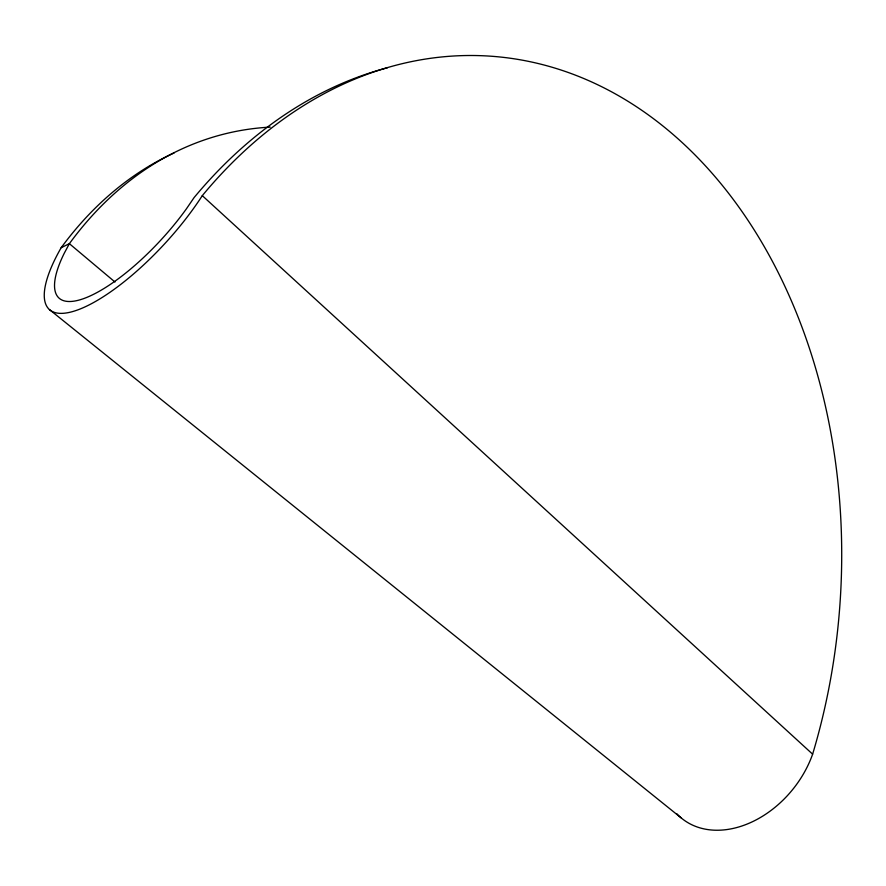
<?xml version="1.0" encoding="UTF-8"?>
<svg xmlns="http://www.w3.org/2000/svg" width="886" height="886" viewBox="0 0 886 886"><rect width="100%" height="100%" fill="white"/><g stroke="black" fill="none" stroke-linecap="round" stroke-linejoin="round"><path stroke-width="1.33" d="M676.793 813.747A92.222 67.912 -51 0 0 749.766 822.95A92.222 67.912 -51 0 0 812.628 754.174A521.71 386.573 -86 0 0 681.334 141.793A521.71 386.573 -86 0 0 202.296 195.651A126.953 40.501 -47.4 0 1 77.979 309.823A126.953 40.501 -47.4 0 1 61.189 247.681L69.374 243.672A482.471 340.534 78.7 0 1 270.208 127.119M49.428 309.568L681.124 817.856M114.981 282.014L69.374 243.672L64.268 253.219A112.168 35.772 -47.4 0 0 83.982 298.493A112.168 35.772 -47.4 0 0 186.414 208.83L194.089 197.589A518.465 386.041 -85.9 0 1 387.392 67.79M202.296 195.651L812.628 754.174M61.189 247.681A480.168 340.933 78.8 0 1 174.132 152.946"/></g></svg>
